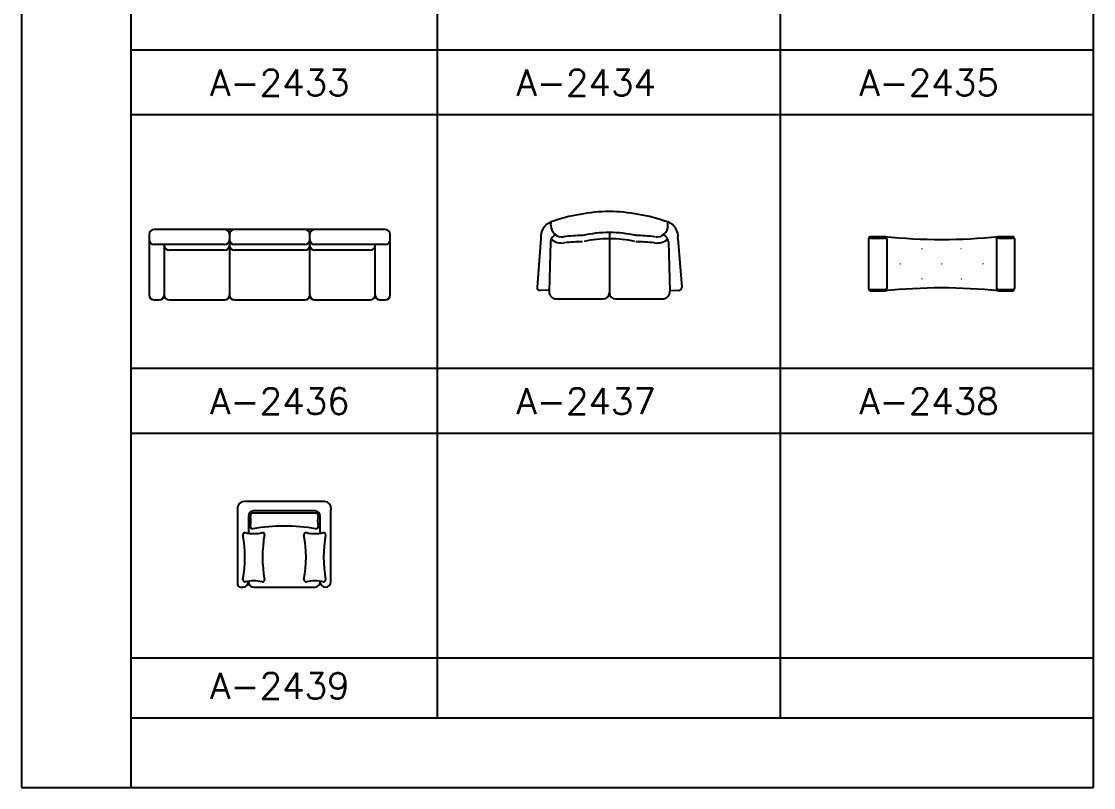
# Model space of a CAD drawing. Extents: x -59 to 107, y 53 to 89.
# Drawn here: x 82.95 to 107.45, y 53.38 to 70.88 of the extents above; entities that cross this region are included whole.
import ezdxf

# ---------------------------------------------------------------- set-up
doc = ezdxf.new("R2010")
doc.units = 0
doc.header["$MEASUREMENT"] = 0
for name, color, linetype in [('ELETRO', 11, 'CONTINUOUS'), ('FOLHA', 3, 'CONTINUOUS'), ('MOBILIA', 2, 'CONTINUOUS'), ('PISO', 11, 'CONTINUOUS')]:
    doc.layers.add(name, color=color, linetype=linetype)
doc.styles.get("Standard").update_dxf_attribs({"font": 'txt.shx', "height": 0.15})

# ---------------------------------------------------------------- blocks, each defined once
blk = doc.blocks.new('FOLHAVERDE')
at = {"layer": 'FOLHA', "linetype": 'CONTINUOUS'}
for p, q in [((-5.455, 37.298), (-29.955, 37.298)), ((-29.955, 37.298), (-29.955, 2.298)), ((-27.455, 37.298), (-27.455, 2.298)), ((-5.455, 2.298), (-5.455, 37.298)), ((-27.455, 35.298), (-27.455, 2.298)), ((-29.955, 2.298), (-5.455, 2.298)), ((-27.455, 2.298), (-5.455, 2.298))]:
    blk.add_line(p, q, dxfattribs=at)
blk = doc.blocks.new('SOFA4-2L')
at = {"layer": 'MOBILIA'}
for p, q in [((-0.4703, -0.1129), (-0.4695, -0.0855)), ((0.475, -0.1129), (0.4741, -0.0855)), ((-0.5512, -0.2182), (-0.5825, -0.6129)), ((-0.4743, -0.2448), (-0.4864, -0.6441)), ((0.479, -0.2448), (0.4911, -0.6441)), ((0.5558, -0.2182), (0.5871, -0.6129)), ((-0.4862, -0.6378), (-0.5582, -0.6388)), ((0.4909, -0.6378), (0.5629, -0.6388))]:
    blk.add_line(p, q, dxfattribs=at)
at = {"layer": 'MOBILIA', "linetype": 'CONTINUOUS'}
for p, q in [((0.0023, -0.1704), (0.0023, -0.6573)), ((-0.4263, -0.7073), (-0.0477, -0.7073)), ((0.0523, -0.7073), (0.431, -0.7073))]:
    blk.add_line(p, q, dxfattribs=at)
for centre, radius, start, end in [((0.0264, -1.4777), 1.4779, 91.02398, 109.60502), ((-0.0264, -1.4777), 1.4779, 70.39498, 88.97602), ((0, -1.1221), 0.9517, 89.85983, 103.02852), ((0.0047, -1.1221), 0.9517, 76.97148, 90.14017), ((0, -1.1221), 0.9017, 89.85983, 103.02852), ((0.0047, -1.1221), 0.9017, 76.97148, 90.14017)]:
    blk.add_arc(centre, radius, start, end, dxfattribs=at)
at = {"layer": 'MOBILIA'}
for centre, radius, start, end in [((-0.4277, -0.2027), 0.1245, 109.62281, 187.16527), ((0.4323, -0.2027), 0.1245, 352.83473, 70.37719), ((-0.3804, -0.1156), 0.09, 178.26256, 277.27269), ((0.385, -0.1156), 0.09, 262.72731, 1.73744), ((-0.4144, -0.2472), 0.06, 106.54852, 177.70093), ((-0.3804, -0.1156), 0.14, 230.44818, 277.27269), ((-0.2112, -1.441), 1.2461, 90.15352, 97.27269), ((-0.2112, -1.441), 1.1961, 90.15352, 97.27269), ((0.2112, -1.441), 1.1961, 82.72731, 89.84648), ((0.2112, -1.441), 1.2461, 82.72731, 89.84648), ((0.385, -0.1156), 0.14, 262.72731, 309.55182), ((0.419, -0.2472), 0.06, 2.29907, 73.45148), ((-0.5586, -0.6148), 0.024, 175.46483, 270.74453), ((-0.4265, -0.6473), 0.06, 176.97369, 270.15352), ((-0.0477, -0.6573), 0.05, 270, 0), ((0.0523, -0.6573), 0.05, 180, 270), ((0.4312, -0.6473), 0.06, 269.84648, 3.02631), ((0.5632, -0.6148), 0.024, 269.25547, 4.53517)]:
    blk.add_arc(centre, radius, start, end, dxfattribs=at)
blk = doc.blocks.new('POLTRO3')
at = {"layer": 'MOBILIA'}
for p, q in [((0, 0), (0, -0.6624)), ((0.8017, 0.0792), (0.0592, 0.0792)), ((0.8609, -0.6624), (0.8609, 0)), ((0.0988, -0.0577), (0.0988, -0.214)), ((0.7126, -0.0082), (0.1483, -0.0082)), ((0.7621, -0.2158), (0.7621, -0.0577)), ((0.0988, -0.6571), (0.0988, -0.6624)), ((0.7621, -0.6624), (0.7621, -0.6553)), ((0.0295, -0.7119), (0.0493, -0.7119)), ((0.1483, -0.7119), (0.7126, -0.7119)), ((0.8116, -0.7119), (0.8114, -0.7119))]:
    blk.add_line(p, q, dxfattribs=at)
blk.add_lwpolyline([(0.7199, -0.0272), (0.1409, -0.0272, 0.414214), (0.1162, -0.052)], format="xyb", dxfattribs=at)
for centre, radius, start, end in [((0.0625, 0.015), 0.0643, 92.95086, 193.49349), ((0.7984, 0.015), 0.0643, 346.50651, 87.04914), ((0.1483, -0.0577), 0.0495, 90, 180), ((-0.0484, -0.1002), 0.1715, 343.68083, 16.31917), ((0.7126, -0.0577), 0.0495, 0, 90), ((0.7199, -0.052), 0.0248, 0, 90), ((0.9093, -0.1002), 0.1715, 163.68083, 196.31917), ((0.1409, -0.1484), 0.0248, 180, 270), ((0.4304, -1.8248), 1.6768, 80.05847, 99.94153), ((0.7199, -0.1484), 0.0248, 270, 0), ((0.0702, -0.23), 0.0219, 90, 180), ((-1.0823, -0.4355), 1.1492, 349.69515, 10.30485), ((0.1482, 0.0991), 0.3169, 255.74583, 284.25417), ((0.2263, -0.23), 0.0219, 360, 90), ((1.3788, -0.4355), 1.1492, 169.69515, 190.30485), ((0.6346, -0.23), 0.0219, 90, 180), ((-0.518, -0.4355), 1.1492, 349.69515, 10.30485), ((0.7126, 0.0991), 0.3169, 255.74583, 284.25417), ((0.7907, -0.23), 0.0219, 0, 90), ((1.9432, -0.4355), 1.1492, 169.69515, 190.30485), ((0.0331, -0.6762), 0.0359, 157.37166, 264.21715), ((0.0702, -0.6411), 0.0219, 180, 270), ((0.0493, -0.6624), 0.0495, 270, 360), ((0.1482, -0.9701), 0.3169, 75.74583, 104.25417), ((0.1483, -0.6624), 0.0495, 180, 270), ((0.2263, -0.6411), 0.0219, 270, 0), ((0.6346, -0.6411), 0.0219, 180, 270), ((0.7126, -0.9701), 0.3169, 75.74583, 104.25417), ((0.7126, -0.6624), 0.0495, 270, 0), ((0.8116, -0.6624), 0.0495, 180, 270), ((0.7907, -0.6411), 0.0219, 270, 0), ((0.8114, -0.6624), 0.0495, 270, 0)]:
    blk.add_arc(centre, radius, start, end, dxfattribs=at)

msp = doc.modelspace()

# ---------------------------------------------------------------- linework, layer by layer
at = {"layer": 'ELETRO', "const_width": 0.00862}
for points in [[(103.538, 65.687, 1), (103.512, 65.687, 1)], [(104.434, 65.687, 1), (104.409, 65.687, 1)], [(103.044, 65.343, 1), (103.018, 65.343, 1)], [(103.986, 65.343, 1), (103.96, 65.343, 1)], [(104.928, 65.343, 1), (104.902, 65.343, 1)], [(103.538, 64.998, 1), (103.512, 64.998, 1)], [(104.434, 64.998, 1), (104.409, 64.998, 1)]]:
    msp.add_lwpolyline(points, format="xyb", close=True, dxfattribs=at)
at = {"layer": 'FOLHA', "linetype": 'CONTINUOUS'}
for p, q in [((92.445, 83.759), (92.445, 54.973)), ((100.28, 83.759), (100.28, 54.973)), ((85.445, 70.233), (107.445, 70.233)), ((85.445, 68.753), (107.445, 68.753)), ((85.445, 62.956), (107.445, 62.956)), ((85.445, 61.476), (107.445, 61.476)), ((85.445, 56.339), (107.445, 56.339)), ((85.445, 54.973), (107.445, 54.973)), ((85.445, 53.378), (107.445, 53.378))]:
    msp.add_line(p, q, dxfattribs=at)
at = {"layer": 'MOBILIA'}
for p, q in [((85.864, 66.01), (85.864, 64.633)), ((91.257, 66.125), (85.979, 66.125)), ((87.7, 66.01), (87.7, 64.633)), ((89.536, 64.633), (89.536, 66.01)), ((91.371, 64.633), (91.371, 66.01)), ((102.305, 65.914), (102.305, 64.776)), ((102.356, 65.926), (102.666, 65.926)), ((102.357, 65.965), (102.667, 65.965)), ((102.719, 65.914), (102.719, 64.776)), ((105.225, 65.914), (105.225, 64.776)), ((105.277, 65.965), (105.587, 65.965)), ((105.277, 65.931), (105.587, 65.931)), ((105.639, 65.914), (105.639, 64.776)), ((87.585, 65.781), (85.979, 65.781)), ((86.208, 65.781), (86.208, 65.767)), ((86.208, 65.781), (86.208, 64.633)), ((89.421, 65.781), (87.815, 65.781)), ((91.257, 65.781), (89.65, 65.781)), ((91.027, 65.767), (91.027, 65.781)), ((91.027, 64.633), (91.027, 65.781)), ((102.356, 64.753), (102.666, 64.753)), ((102.357, 64.724), (102.667, 64.724)), ((105.277, 64.758), (105.587, 64.758)), ((105.277, 64.724), (105.587, 64.724)), ((85.979, 64.519), (86.094, 64.519)), ((86.323, 64.519), (87.585, 64.519)), ((87.815, 64.519), (89.421, 64.519)), ((89.65, 64.519), (90.913, 64.519)), ((91.142, 64.519), (91.257, 64.519))]:
    msp.add_line(p, q, dxfattribs=at)
for centre, radius, start, end in [((85.979, 66.01), 0.115, 90, 180), ((87.585, 66.01), 0.115, 0, 90), ((87.815, 66.01), 0.115, 90, 180), ((89.421, 66.01), 0.115, 0, 90), ((89.65, 66.01), 0.115, 90, 180), ((91.257, 66.01), 0.115, 0, 90), ((102.35, 65.85), 0.0758, 85.2278, 126.7593), ((102.357, 65.914), 0.0517, 90, 180), ((102.673, 65.85), 0.0758, 53.2407, 94.7722), ((103.972, 78.553), 12.655, 264.0816, 275.9184), ((102.667, 65.914), 0.0517, 0, 90), ((105.277, 65.914), 0.0517, 90, 180), ((105.27, 65.855), 0.0758, 85.2278, 126.7593), ((105.587, 65.914), 0.0517, 0, 90), ((105.593, 65.855), 0.0758, 53.2407, 94.7722), ((85.979, 65.895), 0.115, 180, 270), ((87.585, 65.895), 0.115, 270, 0), ((87.815, 65.895), 0.115, 180, 270), ((89.421, 65.895), 0.115, 270, 0), ((89.65, 65.895), 0.115, 180, 270), ((91.257, 65.895), 0.115, 270, 360), ((102.35, 64.829), 0.0758, 233.2407, 274.7722), ((102.357, 64.776), 0.0517, 180, 270), ((102.673, 64.829), 0.0758, 265.2278, 306.7593), ((103.972, 52.136), 12.655, 84.0816, 95.9184), ((102.667, 64.776), 0.0517, 270, 0), ((105.277, 64.776), 0.0517, 180, 270), ((105.27, 64.834), 0.0758, 233.2407, 274.7722), ((105.587, 64.776), 0.0517, 270, 0), ((105.593, 64.834), 0.0758, 265.2278, 306.7593), ((85.979, 64.633), 0.115, 180, 270), ((86.094, 64.633), 0.115, 270, 360), ((86.323, 64.633), 0.115, 180, 270), ((87.585, 64.633), 0.115, 270, 0), ((87.815, 64.633), 0.115, 180, 270), ((89.421, 64.633), 0.115, 270, 0), ((89.65, 64.633), 0.115, 180, 270), ((90.913, 64.633), 0.115, 270, 0), ((91.142, 64.633), 0.115, 180, 270), ((91.257, 64.633), 0.115, 270, 0)]:
    msp.add_arc(centre, radius, start, end, dxfattribs=at)
at = {"layer": 'PISO', "linetype": 'CONTINUOUS'}
for p, q in [((87.585, 65.652), (86.323, 65.652)), ((89.421, 65.652), (87.815, 65.652)), ((90.913, 65.652), (89.65, 65.652))]:
    msp.add_line(p, q, dxfattribs=at)
for centre, start, end in [((86.323, 65.767), 180, 270), ((87.585, 65.767), 270, 0), ((87.815, 65.767), 180, 270), ((89.421, 65.767), 270, 0), ((89.65, 65.767), 180, 270), ((90.913, 65.767), 270, 0)]:
    msp.add_arc(centre, 0.115, start, end, dxfattribs=at)

# ---------------------------------------------------------------- block references
at = {"layer": 'FOLHA'}
msp.add_blockref('FOLHAVERDE', (112.901, 51.08), dxfattribs=at)
at = {"layer": 'MOBILIA', "linetype": 'CONTINUOUS'}
for name, p, xscale, yscale, zscale in [('SOFA4-2L', (96.376, 66.539), 2.826361029912846, 2.826361029912846, 2.826361029912846), ('POLTRO3', (87.886, 59.717), 2.474792184360012, 2.474792184360012, 2.474792184360012)]:
    msp.add_blockref(name, p, dxfattribs=dict(at, xscale=xscale, yscale=yscale, zscale=zscale))

# ---------------------------------------------------------------- texts
at = {"layer": 'FOLHA'}
for s, p in [('A-2433', (87.256, 69.182)), ('A-2434', (94.256, 69.182)), ('A-2435', (102.09, 69.182)), ('A-2436', (87.256, 61.905)), ('A-2437', (94.256, 61.905)), ('A-2438', (102.09, 61.905)), ('A-2439', (87.256, 55.402))]:
    msp.add_text(s, height=0.6, dxfattribs=at).set_placement(p)

doc.saveas('drawing.dxf')
